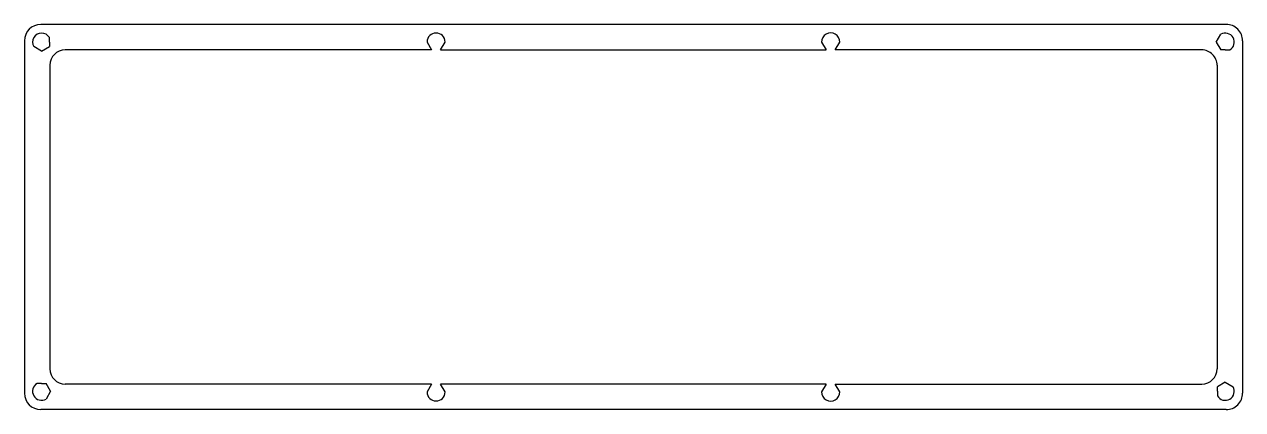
# Model space of a CAD drawing. Extents: x 78 to 443, y 288 to 404.
import ezdxf

# ---------------------------------------------------------------- set-up
doc = ezdxf.new("R2010")
doc.units = 0
doc.layers.get('0').update_dxf_attribs({"linetype": 'CONTINUOUS'})

msp = doc.modelspace()

# ---------------------------------------------------------------- linework, layer by layer
at = {"color": 7}
for points in [[(438.174112, 403.87579), (82.523312, 403.87579)], [(77.562692, 398.91517), (77.562692, 293.23593)], [(85.081092, 398.54433), (85.081092, 399.90323)], [(85.081092, 398.54433), (85.081092, 397.18797)], [(198.413352, 398.57481), (199.769712, 396.22531)], [(202.482432, 396.22531), (203.841332, 398.57481)], [(316.810372, 398.57481), (318.166732, 396.22531)], [(320.879452, 396.22531), (322.235812, 398.57481)], [(435.207392, 398.54433), (436.563752, 400.89637)], [(435.207392, 398.54433), (436.563752, 396.19483)], [(443.134732, 398.91517), (443.134732, 293.23593)], [(82.729052, 395.83161), (80.379552, 397.18797)], [(82.729052, 395.83161), (85.081092, 397.18797)], [(199.769712, 396.22531), (89.828352, 396.22531)], [(202.482432, 396.22531), (318.166732, 396.22531)], [(430.869072, 396.22531), (320.879452, 396.22531)], [(437.920112, 396.19483), (436.563752, 396.19483)], [(437.920112, 396.19483), (439.276472, 396.19483)], [(85.218252, 391.61521), (85.218252, 300.53589)], [(435.479172, 391.61521), (435.479172, 300.53589)], [(82.729052, 296.13661), (81.372692, 296.13661)], [(82.729052, 296.13661), (84.087952, 296.13661)], [(85.444312, 293.78457), (84.087952, 296.13661)], [(437.920112, 296.49983), (435.570612, 295.14347)], [(437.920112, 296.49983), (440.269612, 295.14347)], [(85.444312, 293.78457), (84.087952, 291.43507)], [(199.769712, 295.92579), (89.828352, 295.92579)], [(199.769712, 295.92579), (198.413352, 293.57629)], [(318.166732, 295.92579), (202.482432, 295.92579)], [(203.841332, 293.57629), (202.482432, 295.92579)], [(318.166732, 295.92579), (316.810372, 293.57629)], [(320.879452, 295.92579), (430.869072, 295.92579)], [(322.235812, 293.57629), (320.879452, 295.92579)], [(435.570612, 293.78457), (435.570612, 295.14347)], [(435.570612, 293.78457), (435.570612, 292.42821)], [(438.174112, 288.27531), (82.523312, 288.27531)]]:
    msp.add_lwpolyline(points, dxfattribs=at)
for points in [[(82.52382, 403.874266), (79.784502, 403.874181), (77.563906, 401.653472), (77.563962, 398.914154)], [(441.684339, 402.421692), (440.754022, 403.351914), (439.492252, 403.874427), (438.176652, 403.874266)], [(443.137272, 398.914154), (443.137299, 400.229753), (442.614657, 401.49147), (441.684339, 402.421692)], [(80.374217, 399.907182), (79.889309, 399.064766), (79.892022, 398.02733), (80.38133, 397.187462)], [(82.729588, 401.26702), (81.75758, 401.268308), (80.859125, 400.749599), (80.374217, 399.907182)], [(85.081346, 399.900944), (84.598673, 400.744642), (83.701596, 401.265732), (82.729588, 401.26702)], [(201.128104, 401.276068), (199.634059, 401.276068), (198.421087, 400.068333), (198.414622, 398.574302)], [(203.841586, 398.574302), (203.835122, 400.068333), (202.62215, 401.276068), (201.128104, 401.276068)], [(318.167367, 400.924686), (317.327656, 400.439878), (316.810372, 399.543917), (316.810372, 398.574302)], [(320.881357, 400.924686), (320.041646, 401.409494), (319.007079, 401.409494), (318.167367, 400.924686)], [(322.238352, 398.574302), (322.238352, 399.543917), (321.721069, 400.439878), (320.881357, 400.924686)], [(440.271263, 399.901833), (439.521465, 401.199636), (437.861556, 401.643882), (436.563752, 400.894083)], [(439.279012, 396.194322), (440.576816, 396.94412), (441.021062, 398.604029), (440.271263, 399.901833)], [(89.82886, 396.224294), (87.282848, 396.224209), (85.218958, 394.160206), (85.219014, 391.614194)], [(434.131475, 394.874056), (433.266908, 395.738624), (432.094295, 396.224321), (430.871612, 396.224294)], [(435.481712, 391.614194), (435.481739, 392.836876), (434.996042, 394.009489), (434.131475, 394.874056)], [(85.219014, 300.534112), (85.219099, 297.988199), (87.282948, 295.92435), (89.82886, 295.924266)], [(430.871612, 295.924266), (433.417624, 295.924209), (435.481628, 297.9881), (435.481712, 300.534112)], [(81.374724, 296.134324), (80.083411, 295.382003), (79.643475, 293.727179), (80.390701, 292.432911)], [(77.563962, 293.234152), (77.564047, 290.494933), (79.784601, 288.274378), (82.52382, 288.274294)], [(198.414622, 293.574258), (198.421087, 292.080226), (199.634059, 290.872491), (201.128104, 290.872491)], [(201.128104, 290.872491), (202.62215, 290.872491), (203.835122, 292.080226), (203.841586, 293.574258)], [(316.810372, 293.574258), (316.810372, 292.604642), (317.327656, 291.708681), (318.167367, 291.223873)], [(320.881357, 291.223873), (321.721069, 291.708681), (322.238352, 292.604642), (322.238352, 293.574258)], [(439.278123, 291.433419), (440.576418, 292.182726), (441.02146, 293.842635), (440.272152, 295.14093)], [(441.68425, 289.726778), (442.614559, 290.656945), (443.137232, 291.918596), (443.137272, 293.234152)], [(80.390701, 292.432911), (81.137926, 291.138643), (82.791003, 290.692188), (84.088206, 291.434308)], [(318.167367, 291.223873), (319.007079, 290.739066), (320.041646, 290.739066), (320.881357, 291.223873)], [(435.570612, 292.427448), (436.31992, 291.129153), (437.979829, 290.684111), (439.278123, 291.433419)], [(438.176652, 288.274294), (439.492208, 288.274132), (440.75394, 288.796611), (441.68425, 289.726778)]]:
    msp.add_open_spline(points, degree=3, dxfattribs=at)

doc.saveas('drawing.dxf')
